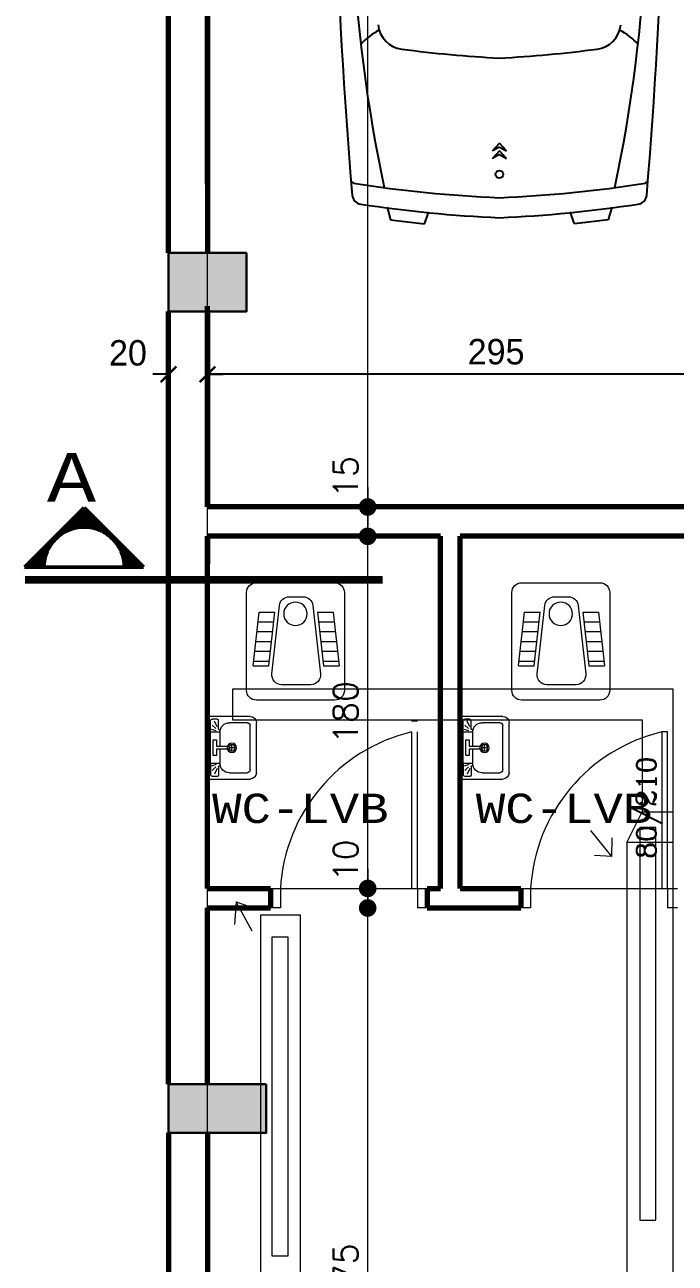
# Model space of a CAD drawing. Header units: millimetres. Extents: x 35860 to 71103, y -11298 to -8385.
# Drawn here: x 41088 to 41421, y -10410 to -9777 of the extents above; entities that cross this region are included whole.
import ezdxf
from ezdxf.enums import TextEntityAlignment as Align

# ---------------------------------------------------------------- set-up
doc = ezdxf.new("R2010")
doc.units = ezdxf.units.MM
doc.header["$MEASUREMENT"] = 0
doc.layers.get('0').update_dxf_attribs({"lineweight": 15})
doc.layers.get('Defpoints').update_dxf_attribs({"lineweight": 20})
for name, color, linetype, lineweight in [('02', 2, 'Continuous', 20), ('03_Yazı', 1, 'Continuous', 30), ('05', 4, 'Continuous', 50), ('07', 3, 'Continuous', 70), ('Aks&Tefriş', 5, 'Continuous', 20), ('Kolon', 6, 'Continuous', 30), ('Ölçü', 140, 'Continuous', 20)]:
    doc.layers.add(name, color=color, linetype=linetype, lineweight=lineweight)
doc.layers.add('Lay_X', color=45, linetype='Continuous', lineweight=13, plot=False)
doc.layers.add('TEF', color=1, linetype='Continuous')
doc.styles.add('0', font='txt.shx')
doc.styles.add('C', font='')
doc.styles.add('C3', font='', dxfattribs={"height": 15})
doc.styles.add('ROMANC', font='romanc', dxfattribs={"height": 0.11})
doc.styles.get('C').set_extended_font_data('Courier New Tur')
doc.styles.get('C3').set_extended_font_data('Courier New Tur')
doc.dimstyles.new('2', dxfattribs={"dimtxt": 12.5, "dimasz": 1, "dimexe": 0, "dimexo": 0, "dimgap": 5, "dimtad": 1, "dimdec": 0, "dimlfac": -1, "dimzin": 12, "dimdsep": 46, "dimtxsty": '0', "dimblk": 'DOT', "dimcen": 2.5, "dimse1": 1, "dimse2": 1, "dimclrd": 256, "dimclrt": 1, "dimadec": 0, "dimazin": 0, "dimtfac": 1, "dimtdec": 0, "dimtmove": 0, "dimatfit": 0, "dimldrblk": 'DOT', "dimfxl": 1, "dimtolj": 1, "dimtzin": 0, "dimlwd": -1, "dimarcsym": 0})
doc.dimstyles.new('STANDART', dxfattribs={"dimtxt": 13, "dimasz": 8, "dimexe": 1.25, "dimexo": 0.625, "dimgap": 5, "dimtad": 1, "dimdec": 0, "dimrnd": 5, "dimzin": 1, "dimdsep": 46, "dimtxsty": 'Standard', "dimblk1": 'ARCHTICK', "dimblk2": 'ARCHTICK', "dimsah": 1, "dimcen": 2.5, "dimclrd": 256, "dimclre": 256, "dimclrt": 1, "dimadec": 0, "dimazin": 0, "dimtfac": 1, "dimtdec": 0, "dimtofl": 0, "dimtmove": 1, "dimatfit": 0, "dimldrblk": 'ARCHTICK', "dimfxl": 1, "dimtolj": 1, "dimtzin": 0, "dimarcsym": 0})

# ---------------------------------------------------------------- blocks, each defined once
blk = doc.blocks.new('_ARCHTICK')
at = {"color": 0, "linetype": 'ByBlock', "const_width": 0.15}
blk.add_lwpolyline([(-0.5, -0.5), (0.5, 0.5)], dxfattribs=at)
blk = doc.blocks.new('*D12')
at = {"layer": 'Defpoints', "color": 0, "transparency": 16777216}
for p in [(41161.79, -9955.47), (41161.79, -9955.61), (41181.8, -9955.47)]:
    blk.add_point(p, dxfattribs=at)
at = {"layer": 'Ölçü', "lineweight": -2, "transparency": 16777216}
for p, q in [((41161.79, -9955.61), (41153.79, -9955.61)), ((41161.79, -9956.09), (41161.79, -9956.86)), ((41181.8, -9955.61), (41189.8, -9955.61))]:
    blk.add_line(p, q, dxfattribs=at)
at = {"layer": 'Ölçü', "lineweight": -2, "transparency": 16777216, "xscale": 8, "yscale": 8, "zscale": 8}
blk.add_blockref('_ARCHTICK', (41161.79, -9955.61), dxfattribs=at)
at = {"layer": 'Ölçü', "lineweight": -2, "transparency": 16777216, "xscale": 8, "yscale": 8, "zscale": 8, "rotation": 180}
blk.add_blockref('_ARCHTICK', (41181.8, -9955.61), dxfattribs=at)
at = {"layer": 'Ölçü', "color": 1, "transparency": 16777216, "insert": (41141.14, -9944.71), "char_height": 13, "attachment_point": 5}
blk.add_mtext('\\A1;20', dxfattribs=at)
blk = doc.blocks.new('*D21')
at = {"layer": 'Defpoints', "color": 0, "transparency": 16777216}
for p in [(41181.8, -9955.61), (41181.8, -9955.61), (41476.79, -9955.61)]:
    blk.add_point(p, dxfattribs=at)
at = {"layer": 'Ölçü', "lineweight": -2, "transparency": 16777216}
for p, q in [((41181.8, -9954.99), (41181.8, -9954.36)), ((41476.79, -9955.61), (41181.8, -9955.61)), ((41476.79, -9954.99), (41476.79, -9954.36))]:
    blk.add_line(p, q, dxfattribs=at)
at = {"layer": 'Ölçü', "lineweight": -2, "transparency": 16777216, "xscale": 8, "yscale": 8, "zscale": 8, "rotation": 180}
blk.add_blockref('_ARCHTICK', (41181.8, -9955.61), dxfattribs=at)
at = {"layer": 'Ölçü', "lineweight": -2, "transparency": 16777216, "xscale": 8, "yscale": 8, "zscale": 8}
blk.add_blockref('_ARCHTICK', (41476.79, -9955.61), dxfattribs=at)
at = {"layer": 'Ölçü', "color": 1, "transparency": 16777216, "insert": (41329.3, -9944.11), "char_height": 13, "attachment_point": 5}
blk.add_mtext('\\A1;295', dxfattribs=at)
blk = doc.blocks.new('DOT')
at = {"color": 0}
blk.add_line((-10, 0), (10, 0), dxfattribs=at)
at = {"color": 0, "const_width": 4.5}
blk.add_lwpolyline([(-2.25, 0, 1), (2.25, 0, 1)], format="xyb", close=True, dxfattribs=at)
blk = doc.blocks.new('*D520')
at = {"layer": 'Defpoints', "color": 0, "transparency": 16777216}
for p in [(41263.67, -10228.42), (41294.06, -10228.42), (41264.69, -10603.42)]:
    blk.add_point(p, dxfattribs=at)
at = {"layer": 'Ölçü', "transparency": 16777216}
blk.add_line((41263.67, -10602.42), (41263.67, -10229.42), dxfattribs=at)
for p, rotation in [((41263.67, -10228.42), 90), ((41263.67, -10603.42), 270)]:
    blk.add_blockref('DOT', p, dxfattribs=dict(at, rotation=rotation))
at = {"layer": 'Ölçü', "color": 1, "transparency": 16777216, "insert": (41252.42, -10415.92), "char_height": 12.5, "attachment_point": 5, "rotation": 90, "style": '0'}
blk.add_mtext('\\A1;375', dxfattribs=at)
blk = doc.blocks.new('*D521')
at = {"layer": 'Defpoints', "color": 0, "transparency": 16777216}
for p in [(41260.13, -10218.42), (41263.67, -10218.42), (41294.06, -10228.42)]:
    blk.add_point(p, dxfattribs=at)
at = {"layer": 'Ölçü', "transparency": 16777216}
for p, q in [((41263.67, -10217.42), (41263.67, -10191.84)), ((41263.67, -10228.42), (41263.67, -10218.42)), ((41263.67, -10229.42), (41263.67, -10230.42))]:
    blk.add_line(p, q, dxfattribs=at)
for p, rotation in [((41263.67, -10218.42), 270), ((41263.67, -10228.42), 90)]:
    blk.add_blockref('DOT', p, dxfattribs=dict(at, rotation=rotation))
at = {"layer": 'Ölçü', "color": 1, "transparency": 16777216, "insert": (41252.42, -10204.13), "char_height": 12.5, "attachment_point": 5, "rotation": 90, "style": '0'}
blk.add_mtext('\\A1;10', dxfattribs=at)
blk = doc.blocks.new('*D522')
at = {"layer": 'Defpoints', "color": 0, "transparency": 16777216}
for p in [(41263.67, -10038.42), (41265.48, -10038.42), (41260.13, -10218.42)]:
    blk.add_point(p, dxfattribs=at)
at = {"layer": 'Ölçü', "transparency": 16777216}
blk.add_line((41263.67, -10217.42), (41263.67, -10039.42), dxfattribs=at)
for p, rotation in [((41263.67, -10038.42), 90), ((41263.67, -10218.42), 270)]:
    blk.add_blockref('DOT', p, dxfattribs=dict(at, rotation=rotation))
at = {"layer": 'Ölçü', "color": 1, "transparency": 16777216, "insert": (41252.42, -10128.42), "char_height": 12.5, "attachment_point": 5, "rotation": 90, "style": '0'}
blk.add_mtext('\\A1;180', dxfattribs=at)
blk = doc.blocks.new('*D523')
at = {"layer": 'Defpoints', "color": 0, "transparency": 16777216}
for p in [(41263.67, -10023.42), (41264.69, -10023.42), (41265.48, -10038.42)]:
    blk.add_point(p, dxfattribs=at)
at = {"layer": 'Ölçü', "transparency": 16777216}
for p, q in [((41263.67, -10022.42), (41263.67, -9994.76)), ((41263.67, -10038.42), (41263.67, -10023.42)), ((41263.67, -10039.42), (41263.67, -10040.42))]:
    blk.add_line(p, q, dxfattribs=at)
for p, rotation in [((41263.67, -10023.42), 270), ((41263.67, -10038.42), 90)]:
    blk.add_blockref('DOT', p, dxfattribs=dict(at, rotation=rotation))
at = {"layer": 'Ölçü', "color": 1, "transparency": 16777216, "insert": (41252.42, -10008.09), "char_height": 12.5, "attachment_point": 5, "rotation": 90, "style": '0'}
blk.add_mtext('\\A1;15', dxfattribs=at)
blk = doc.blocks.new('*D524')
at = {"layer": 'Defpoints', "color": 0, "transparency": 16777216}
for p in [(41263.67, -8737.11), (41264.69, -8737.11), (41264.69, -10023.42)]:
    blk.add_point(p, dxfattribs=at)
at = {"layer": 'Ölçü', "transparency": 16777216}
blk.add_line((41263.67, -10022.42), (41263.67, -8738.11), dxfattribs=at)
for p, rotation in [((41263.67, -8737.11), 90), ((41263.67, -10023.42), 270)]:
    blk.add_blockref('DOT', p, dxfattribs=dict(at, rotation=rotation))
at = {"layer": 'Ölçü', "color": 1, "transparency": 16777216, "insert": (41252.42, -9380.27), "char_height": 12.5, "attachment_point": 5, "rotation": 90, "style": '0'}
blk.add_mtext('\\A1;1286', dxfattribs=at)
blk = doc.blocks.new('WC_TAŞ_2')
at = {"layer": 'Aks&Tefriş', "linetype": 'Continuous'}
for p, q in [((20, 60), (-20, 60)), ((-25, 55), (-25, 5)), ((1.4711, 52.1325), (-7.0582, 52.1325)), ((7.7937, 52.1325), (1.4711, 52.1325)), ((25, 5), (25, 55)), ((-12.0276, 46.5803), (-8.1387, 11.5803)), ((8.8742, 11.5803), (12.7631, 46.5803)), ((-21.6357, 42.5), (-18.5802, 15)), ((-21.6357, 42.5), (-13.5865, 42.5)), ((-21.358, 40), (-13.3087, 40)), ((-13.5865, 42.5), (-10.531, 15)), ((11.2665, 15), (14.3221, 42.5)), ((14.0443, 40), (22.0935, 40)), ((14.3221, 42.5), (22.3713, 42.5)), ((19.3157, 15), (22.3713, 42.5)), ((-20.8024, 35), (-12.7532, 35)), ((13.4887, 35), (21.538, 35)), ((-20.2469, 30), (-12.1976, 30)), ((12.9332, 30), (20.9824, 30)), ((-19.6913, 25), (-11.6421, 25)), ((-19.1357, 20), (-11.0865, 20)), ((11.8221, 20), (19.8713, 20)), ((12.3776, 25), (20.4269, 25)), ((-18.5802, 15), (-10.531, 15)), ((11.2665, 15), (19.3157, 15)), ((-3.1693, 7.1325), (1.4711, 7.1325)), ((1.4711, 7.1325), (3.9048, 7.1325)), ((-20, 0), (20, 0))]:
    blk.add_line(p, q, dxfattribs=at)
blk.add_circle((0, 15.8844), 6, dxfattribs=at)
for centre, start, end in [((-20, 55), 90, 180), ((20, 55), 0, 90), ((-7.0582, 47.1325), 90, 186.340192), ((7.7937, 47.1325), 353.659808, 90), ((-3.1693, 12.1325), 186.340192, 270), ((3.9048, 12.1325), 270, 353.659808), ((-20, 5), 180, 270), ((20, 5), 270, 0)]:
    blk.add_arc(centre, 5, start, end, dxfattribs=at)
blk = doc.blocks.new('LAV_(32-25)_1')
at = {"layer": 'Aks&Tefriş', "linetype": 'Continuous'}
for p, q in [((-16, 0), (-16, 21.8)), ((-12.8, 25), (12.8, 25)), ((-12.8, 11.2), (-12.8, 20.2)), ((-11.2, 21.8), (11.2, 21.8)), ((12.8, 20.2), (12.8, 11.2)), ((16, 21.8), (16, 0)), ((-9.17, 6.55), (-9.17, 6.2)), ((-8, 6.4), (-8, 1.53)), ((-8, 6.4), (-0.72, 6.4)), ((0.79, 6.4), (8, 6.4)), ((8, 6.4), (8, 1.53)), ((9.17, 6.55), (9.17, 6.2)), ((-16, 0), (16, 0)), ((-14.67, 4.92), (-14.67, 2.49)), ((-9.81, 5.56), (-14.03, 5.56)), ((-13.71, 1.53), (13.71, 1.53)), ((-8, 1.53), (-13.71, 1.53)), ((-10.65, 4.89), (-13.51, 3.53)), ((-9.75, 4.31), (-11.57, 2.36)), ((-8.62, 4.43), (-9.37, 2.06)), ((8.62, 4.43), (9.37, 2.06)), ((9.75, 4.31), (11.58, 2.36)), ((9.81, 5.56), (14.03, 5.56)), ((10.65, 4.89), (13.51, 3.53)), ((14.67, 4.92), (14.67, 2.49))]:
    blk.add_line(p, q, dxfattribs=at)
at = {"layer": 'Aks&Tefriş'}
for p, q in [((-0.04, 14.06), (-0.04, 10.86)), ((-1.64, 12.46), (1.56, 12.46))]:
    blk.add_line(p, q, dxfattribs=at)
blk.add_lwpolyline([(-0.72, 11.04), (-0.72, 4.63), (-3.99, 4.63), (-3.99, 2.93), (3.99, 2.93), (3.99, 4.63), (0.79, 4.63), (0.79, 11.04), (-0.72, 11.04)], dxfattribs=at)
for radius in [2.4, 1.6]:
    blk.add_circle((-0.04, 12.46), radius, dxfattribs=at)
at = {"layer": 'Aks&Tefriş', "linetype": 'Continuous'}
for centre, radius, start, end in [((-12.8, 21.8), 3.2, 90, 180), ((-11.2, 20.2), 1.6, 90, 180), ((11.2, 20.2), 1.6, 0, 90), ((12.8, 21.8), 3.2, 0, 90), ((-8, 11.2), 4.8, 180, 270), ((8, 11.2), 4.8, 270, 0), ((-14.03, 4.92), 0.64, 90, 180), ((-13.71, 2.49), 0.96, 180, 270), ((-9.81, 6.2), 0.64, 270, 0), ((9.81, 6.2), 0.64, 180, 270), ((13.71, 2.49), 0.96, 270, 0), ((14.03, 4.92), 0.64, 0, 90)]:
    blk.add_arc(centre, radius, start, end, dxfattribs=at)
blk = doc.blocks.new('*D1056')
at = {"layer": 'Defpoints', "color": 0, "transparency": 16777216}
for p in [(41549.14, -10328.42), (41576.79, -10328.42), (41186.79, -10603.42)]:
    blk.add_point(p, dxfattribs=at)
at = {"layer": 'Ölçü', "transparency": 16777216}
blk.add_line((41549.14, -10602.42), (41549.14, -10329.42), dxfattribs=at)
for p, rotation in [((41549.14, -10328.42), 90), ((41549.14, -10603.42), 270)]:
    blk.add_blockref('DOT', p, dxfattribs=dict(at, rotation=rotation))
at = {"layer": 'Ölçü', "color": 1, "transparency": 16777216, "insert": (41537.89, -10465.92), "char_height": 12.5, "attachment_point": 5, "rotation": 90, "style": '0'}
blk.add_mtext('\\A1;275', dxfattribs=at)

msp = doc.modelspace()

# ---------------------------------------------------------------- hatches: boundary and pattern name
h = msp.add_hatch()
h.set_pattern_fill('ANSI33', color=256, scale=30, style=0)
h.set_pattern_definition([(45, (-175, 0), (-5.3033009, 5.3033009), []), (45, (-169.697, 0), (-5.3033009, 5.3033009), [3.75, -1.875])])
h.paths.add_polyline_path([(41161.79, -9384.52), (41161.79, -9333.42), (41186.79, -9334.52), (41186.79, -9384.52)])
h.paths.add_polyline_path([(41576.79, -9402.81), (41576.79, -9351.71), (41601.79, -9352.81), (41601.79, -9402.81)])
h.paths.add_polyline_path([(42036.79, -9423.08), (42036.79, -9371.98), (42061.79, -9373.08), (42061.79, -9423.08)])
h.paths.add_polyline_path([(42061.79, -9983.42), (42001.79, -9983.42), (42001.79, -10013.42), (42061.79, -10013.42)])
h.paths.add_polyline_path([(42036.79, -9628.42), (42061.79, -9628.42), (42061.79, -9678.42), (42036.79, -9678.42)])
h.paths.add_polyline_path([(41601.79, -9638.42), (41601.79, -9678.42), (41576.79, -9678.42), (41576.79, -9638.42)])
h.paths.add_polyline_path([(41211.79, -9678.42), (41161.79, -9678.42), (41161.79, -9653.42), (41211.79, -9653.42)])
h.paths.add_polyline_path([(41201.79, -9893.42), (41161.79, -9893.42), (41161.79, -9923.42), (41201.79, -9923.42)])
h.paths.add_polyline_path([(41186.79, -10623.42), (41186.79, -10573.42), (41161.79, -10573.42), (41161.79, -10623.42)])
h.paths.add_polyline_path([(42036.79, -10368.42), (42061.79, -10368.42), (42061.79, -10318.42), (42036.79, -10318.42)])
h.paths.add_polyline_path([(41601.79, -10368.42), (41601.79, -10318.42), (41576.79, -10318.42), (41576.79, -10368.42)])
h.paths.add_polyline_path([(41501.79, -10138.42), (41476.79, -10138.42), (41476.79, -10073.42), (41501.79, -10073.42)])
h.paths.add_polyline_path([(41501.79, -9923.42), (41501.79, -9858.42), (41476.79, -9858.42), (41476.79, -9923.42)])
h.paths.add_polyline_path([(41771.79, -9873.42), (41771.79, -9878.42), (41776.79, -9878.42), (41866.79, -9878.42), (41866.79, -9858.42), (41771.79, -9858.42)])
h.paths.add_polyline_path([(41771.79, -10133.42), (41771.79, -10118.42), (41866.79, -10118.42), (41866.79, -10138.42), (41771.79, -10138.42)])
h.paths.add_polyline_path([(41211.79, -10318.42), (41161.79, -10318.42), (41161.79, -10343.42), (41211.79, -10343.42)])
h.paths.add_polyline_path([(41771.79, -10623.42), (41796.79, -10623.42), (41796.79, -10573.42), (41771.79, -10573.42)])
h.paths.add_polyline_path([(42036.79, -10623.42), (42061.79, -10623.42), (42061.79, -10573.42), (42036.79, -10573.42)])
h.paths.add_polyline_path([(41601.79, -10623.42), (41601.79, -10573.42), (41576.79, -10573.42), (41576.79, -10623.42)])

# ---------------------------------------------------------------- linework, layer by layer
for p, q in [((41419.76, -10116.54), (41194.5, -10116.54)), ((41194.5, -10116.54), (41194.5, -10132.21)), ((41419.76, -10603.42), (41419.76, -10116.54)), ((41194.5, -10132.21), (41403.92, -10132.21)), ((41403.92, -10132.21), (41403.92, -10179.23)), ((41396.09, -10194.9), (41403.92, -10179.23)), ((41403.92, -10179.23), (41419.76, -10179.23)), ((41388.46, -10202.03), (41377.7, -10188.79)), ((41388.46, -10202.03), (41388.55, -10192.6)), ((41419.76, -10194.9), (41396.09, -10194.9)), ((41396.09, -10194.9), (41396.09, -10438.61)), ((41388.46, -10202.03), (41379.52, -10201.63)), ((41214.06, -10218.42), (41214.06, -10228.42)), ((41289.06, -10218.42), (41289.06, -10228.42)), ((41196.42, -10225.35), (41195.63, -10236.94)), ((41204.7, -10240.25), (41196.42, -10225.35)), ((41196.42, -10225.35), (41206.11, -10228.63)), ((41209.08, -10603.42), (41209.08, -10231.88)), ((41209.08, -10231.88), (41229.22, -10231.88)), ((41229.22, -10231.88), (41229.22, -10424.06))]:
    msp.add_line(p, q)
for points in [[(41410.95, -10187.32), (41402.79, -10187.32), (41402.79, -10387.98), (41410.95, -10387.98)], [(41222.93, -10406.4), (41214.87, -10406.4), (41214.87, -10243.15), (41222.93, -10243.15)]]:
    msp.add_lwpolyline(points, close=True)
at = {"layer": '02'}
for p, q in [((41287.06, -10132.85), (41286.06, -10132.85)), ((41289.06, -10132.85), (41287.06, -10132.85)), ((41286.06, -10138.42), (41286.06, -10218.42)), ((41289.06, -10218.42), (41289.06, -10138.42)), ((41414.95, -10138.42), (41413.95, -10138.42)), ((41413.95, -10138.42), (41413.95, -10218.42)), ((41416.95, -10138.42), (41414.95, -10138.42)), ((41416.95, -10218.42), (41416.95, -10138.42)), ((41214.06, -10218.42), (41294.06, -10218.42)), ((41219.06, -10218.42), (41219.06, -10228.42)), ((41219.06, -10218.42), (41219.06, -10228.42)), ((41289.06, -10218.42), (41289.06, -10228.42)), ((41341.95, -10218.42), (41421.95, -10218.42)), ((41346.95, -10218.42), (41346.95, -10228.42)), ((41416.95, -10218.42), (41416.95, -10228.42)), ((41219.06, -10228.42), (41214.06, -10228.42)), ((41294.06, -10228.42), (41289.06, -10228.42)), ((41346.95, -10228.42), (41341.95, -10228.42)), ((41421.95, -10228.42), (41416.95, -10228.42))]:
    msp.add_line(p, q, dxfattribs=at)
for centre in [(41306.45, -10223.56), (41434.34, -10223.56)]:
    msp.add_arc(centre, 87.55, 103.47254, 176.63511, dxfattribs=at)
at = {"layer": '05'}
for p, q in [((41118.73, -10023.89), (41088.39, -10054.23)), ((41118.73, -10023.89), (41088.39, -10054.23)), ((41118.73, -10023.89), (41088.39, -10054.23)), ((41119.75, -10033.72), (41114.32, -10028.3)), ((41119.75, -10033.72), (41114.32, -10028.3)), ((41119.75, -10033.72), (41114.32, -10028.3)), ((41120.4, -10033.76), (41114.63, -10027.99)), ((41120.4, -10033.76), (41114.63, -10027.99)), ((41120.4, -10033.76), (41114.63, -10027.99)), ((41121.07, -10033.83), (41114.93, -10027.69)), ((41121.07, -10033.83), (41114.93, -10027.69)), ((41121.07, -10033.83), (41114.93, -10027.69)), ((41121.76, -10033.92), (41115.23, -10027.39)), ((41121.76, -10033.92), (41115.23, -10027.39)), ((41121.76, -10033.92), (41115.23, -10027.39)), ((41122.49, -10034.04), (41115.53, -10027.09)), ((41122.49, -10034.04), (41115.53, -10027.09)), ((41122.49, -10034.04), (41115.53, -10027.09)), ((41123.25, -10034.2), (41115.84, -10026.78)), ((41123.25, -10034.2), (41115.84, -10026.78)), ((41123.25, -10034.2), (41115.84, -10026.78)), ((41124.06, -10034.4), (41116.14, -10026.48)), ((41124.06, -10034.4), (41116.14, -10026.48)), ((41124.06, -10034.4), (41116.14, -10026.48)), ((41124.91, -10034.65), (41116.44, -10026.18)), ((41124.91, -10034.65), (41116.44, -10026.18)), ((41124.91, -10034.65), (41116.44, -10026.18)), ((41125.83, -10034.96), (41116.74, -10025.88)), ((41125.83, -10034.96), (41116.74, -10025.88)), ((41125.83, -10034.96), (41116.74, -10025.88)), ((41126.84, -10035.36), (41117.05, -10025.57)), ((41126.84, -10035.36), (41117.05, -10025.57)), ((41126.84, -10035.36), (41117.05, -10025.57)), ((41127.97, -10035.89), (41117.35, -10025.27)), ((41127.97, -10035.89), (41117.35, -10025.27)), ((41127.97, -10035.89), (41117.35, -10025.27)), ((41129.32, -10036.63), (41117.65, -10024.97)), ((41129.32, -10036.63), (41117.65, -10024.97)), ((41129.32, -10036.63), (41117.65, -10024.97)), ((41131.21, -10037.92), (41117.95, -10024.67)), ((41131.21, -10037.92), (41117.95, -10024.67)), ((41131.21, -10037.92), (41117.95, -10024.67)), ((41148.13, -10054.23), (41118.26, -10024.36)), ((41148.13, -10054.23), (41118.26, -10024.36)), ((41148.13, -10054.23), (41118.26, -10024.36)), ((41148.73, -10054.23), (41118.56, -10024.06)), ((41148.73, -10054.23), (41118.56, -10024.06)), ((41148.73, -10054.23), (41118.56, -10024.06)), ((41149.07, -10054.23), (41118.73, -10023.89)), ((41149.07, -10054.23), (41118.73, -10023.89)), ((41149.07, -10054.23), (41118.73, -10023.89)), ((41109.31, -10035.99), (41107.97, -10034.65)), ((41109.31, -10035.99), (41107.97, -10034.65)), ((41109.31, -10035.99), (41107.97, -10034.65)), ((41109.71, -10035.78), (41108.27, -10034.35)), ((41109.71, -10035.78), (41108.27, -10034.35)), ((41109.71, -10035.78), (41108.27, -10034.35)), ((41110.12, -10035.59), (41108.58, -10034.05)), ((41110.12, -10035.59), (41108.58, -10034.05)), ((41110.12, -10035.59), (41108.58, -10034.05)), ((41110.54, -10035.4), (41108.88, -10033.74)), ((41110.54, -10035.4), (41108.88, -10033.74)), ((41110.54, -10035.4), (41108.88, -10033.74)), ((41110.96, -10035.22), (41109.18, -10033.44)), ((41110.96, -10035.22), (41109.18, -10033.44)), ((41110.96, -10035.22), (41109.18, -10033.44)), ((41111.4, -10035.05), (41109.48, -10033.14)), ((41111.4, -10035.05), (41109.48, -10033.14)), ((41111.4, -10035.05), (41109.48, -10033.14)), ((41111.84, -10034.89), (41109.79, -10032.83)), ((41111.84, -10034.89), (41109.79, -10032.83)), ((41111.84, -10034.89), (41109.79, -10032.83)), ((41112.29, -10034.73), (41110.09, -10032.53)), ((41112.29, -10034.73), (41110.09, -10032.53)), ((41112.29, -10034.73), (41110.09, -10032.53)), ((41112.75, -10034.59), (41110.39, -10032.23)), ((41112.75, -10034.59), (41110.39, -10032.23)), ((41112.75, -10034.59), (41110.39, -10032.23)), ((41113.22, -10034.45), (41110.69, -10031.93)), ((41113.22, -10034.45), (41110.69, -10031.93)), ((41113.22, -10034.45), (41110.69, -10031.93)), ((41113.69, -10034.32), (41111, -10031.62)), ((41113.69, -10034.32), (41111, -10031.62)), ((41113.69, -10034.32), (41111, -10031.62)), ((41114.18, -10034.21), (41111.3, -10031.32)), ((41114.18, -10034.21), (41111.3, -10031.32)), ((41114.18, -10034.21), (41111.3, -10031.32)), ((41114.68, -10034.1), (41111.6, -10031.02)), ((41114.68, -10034.1), (41111.6, -10031.02)), ((41114.68, -10034.1), (41111.6, -10031.02)), ((41115.19, -10034), (41111.9, -10030.72)), ((41115.19, -10034), (41111.9, -10030.72)), ((41115.19, -10034), (41111.9, -10030.72)), ((41115.71, -10033.92), (41112.21, -10030.41)), ((41115.71, -10033.92), (41112.21, -10030.41)), ((41115.71, -10033.92), (41112.21, -10030.41)), ((41116.24, -10033.85), (41112.51, -10030.11)), ((41116.24, -10033.85), (41112.51, -10030.11)), ((41116.24, -10033.85), (41112.51, -10030.11)), ((41116.79, -10033.79), (41112.81, -10029.81)), ((41116.79, -10033.79), (41112.81, -10029.81)), ((41116.79, -10033.79), (41112.81, -10029.81)), ((41117.35, -10033.74), (41113.11, -10029.51)), ((41117.35, -10033.74), (41113.11, -10029.51)), ((41117.35, -10033.74), (41113.11, -10029.51)), ((41117.92, -10033.71), (41113.42, -10029.2)), ((41117.92, -10033.71), (41113.42, -10029.2)), ((41117.92, -10033.71), (41113.42, -10029.2)), ((41118.51, -10033.7), (41113.72, -10028.9)), ((41118.51, -10033.7), (41113.72, -10028.9)), ((41118.51, -10033.7), (41113.72, -10028.9)), ((41119.12, -10033.7), (41114.02, -10028.6)), ((41119.12, -10033.7), (41114.02, -10028.6)), ((41119.12, -10033.7), (41114.02, -10028.6)), ((41102.4, -10041.78), (41101.62, -10041)), ((41102.4, -10041.78), (41101.62, -10041)), ((41102.4, -10041.78), (41101.62, -10041)), ((41102.66, -10041.44), (41101.92, -10040.7)), ((41102.66, -10041.44), (41101.92, -10040.7)), ((41102.66, -10041.44), (41101.92, -10040.7)), ((41102.93, -10041.11), (41102.22, -10040.4)), ((41102.93, -10041.11), (41102.22, -10040.4)), ((41102.93, -10041.11), (41102.22, -10040.4)), ((41103.21, -10040.78), (41102.52, -10040.1)), ((41103.21, -10040.78), (41102.52, -10040.1)), ((41103.21, -10040.78), (41102.52, -10040.1)), ((41103.5, -10040.46), (41102.83, -10039.79)), ((41103.5, -10040.46), (41102.83, -10039.79)), ((41103.5, -10040.46), (41102.83, -10039.79)), ((41103.79, -10040.15), (41103.13, -10039.49)), ((41103.79, -10040.15), (41103.13, -10039.49)), ((41103.79, -10040.15), (41103.13, -10039.49)), ((41104.08, -10039.84), (41103.43, -10039.19)), ((41104.08, -10039.84), (41103.43, -10039.19)), ((41104.08, -10039.84), (41103.43, -10039.19)), ((41104.39, -10039.54), (41103.73, -10038.89)), ((41104.39, -10039.54), (41103.73, -10038.89)), ((41104.39, -10039.54), (41103.73, -10038.89)), ((41104.69, -10039.24), (41104.04, -10038.58)), ((41104.69, -10039.24), (41104.04, -10038.58)), ((41104.69, -10039.24), (41104.04, -10038.58)), ((41105.01, -10038.95), (41104.34, -10038.28)), ((41105.01, -10038.95), (41104.34, -10038.28)), ((41105.01, -10038.95), (41104.34, -10038.28)), ((41105.33, -10038.67), (41104.64, -10037.98)), ((41105.33, -10038.67), (41104.64, -10037.98)), ((41105.33, -10038.67), (41104.64, -10037.98)), ((41105.66, -10038.39), (41104.95, -10037.68)), ((41105.66, -10038.39), (41104.95, -10037.68)), ((41105.66, -10038.39), (41104.95, -10037.68)), ((41106, -10038.12), (41105.25, -10037.37)), ((41106, -10038.12), (41105.25, -10037.37)), ((41106, -10038.12), (41105.25, -10037.37)), ((41106.34, -10037.86), (41105.55, -10037.07)), ((41106.34, -10037.86), (41105.55, -10037.07)), ((41106.34, -10037.86), (41105.55, -10037.07)), ((41106.68, -10037.6), (41105.85, -10036.77)), ((41106.68, -10037.6), (41105.85, -10036.77)), ((41106.68, -10037.6), (41105.85, -10036.77)), ((41107.04, -10037.35), (41106.16, -10036.47)), ((41107.04, -10037.35), (41106.16, -10036.47)), ((41107.04, -10037.35), (41106.16, -10036.47)), ((41107.4, -10037.1), (41106.46, -10036.16)), ((41107.4, -10037.1), (41106.46, -10036.16)), ((41107.4, -10037.1), (41106.46, -10036.16)), ((41107.77, -10036.87), (41106.76, -10035.86)), ((41107.77, -10036.87), (41106.76, -10035.86)), ((41107.77, -10036.87), (41106.76, -10035.86)), ((41108.14, -10036.64), (41107.06, -10035.56)), ((41108.14, -10036.64), (41107.06, -10035.56)), ((41108.14, -10036.64), (41107.06, -10035.56)), ((41108.52, -10036.41), (41107.37, -10035.26)), ((41108.52, -10036.41), (41107.37, -10035.26)), ((41108.52, -10036.41), (41107.37, -10035.26)), ((41108.91, -10036.2), (41107.67, -10034.95)), ((41108.91, -10036.2), (41107.67, -10034.95)), ((41108.91, -10036.2), (41107.67, -10034.95)), ((41098.52, -10050.61), (41095.26, -10047.36)), ((41098.52, -10050.61), (41095.26, -10047.36)), ((41098.52, -10050.61), (41095.26, -10047.36)), ((41098.61, -10050.1), (41095.57, -10047.05)), ((41098.61, -10050.1), (41095.57, -10047.05)), ((41098.61, -10050.1), (41095.57, -10047.05)), ((41098.72, -10049.61), (41095.87, -10046.75)), ((41098.72, -10049.61), (41095.87, -10046.75)), ((41098.72, -10049.61), (41095.87, -10046.75)), ((41098.84, -10049.12), (41096.17, -10046.45)), ((41098.84, -10049.12), (41096.17, -10046.45)), ((41098.84, -10049.12), (41096.17, -10046.45)), ((41098.97, -10048.64), (41096.47, -10046.15)), ((41098.97, -10048.64), (41096.47, -10046.15)), ((41098.97, -10048.64), (41096.47, -10046.15)), ((41099.11, -10048.18), (41096.78, -10045.84)), ((41099.11, -10048.18), (41096.78, -10045.84)), ((41099.11, -10048.18), (41096.78, -10045.84)), ((41099.25, -10047.72), (41097.08, -10045.54)), ((41099.25, -10047.72), (41097.08, -10045.54)), ((41099.25, -10047.72), (41097.08, -10045.54)), ((41099.41, -10047.27), (41097.38, -10045.24)), ((41099.41, -10047.27), (41097.38, -10045.24)), ((41099.41, -10047.27), (41097.38, -10045.24)), ((41099.58, -10046.83), (41097.68, -10044.94)), ((41099.58, -10046.83), (41097.68, -10044.94)), ((41099.58, -10046.83), (41097.68, -10044.94)), ((41099.75, -10046.4), (41097.99, -10044.63)), ((41099.75, -10046.4), (41097.99, -10044.63)), ((41099.75, -10046.4), (41097.99, -10044.63)), ((41099.93, -10045.97), (41098.29, -10044.33)), ((41099.93, -10045.97), (41098.29, -10044.33)), ((41099.93, -10045.97), (41098.29, -10044.33)), ((41100.12, -10045.55), (41098.59, -10044.03)), ((41100.12, -10045.55), (41098.59, -10044.03)), ((41100.12, -10045.55), (41098.59, -10044.03)), ((41100.31, -10045.15), (41098.89, -10043.73)), ((41100.31, -10045.15), (41098.89, -10043.73)), ((41100.31, -10045.15), (41098.89, -10043.73)), ((41100.52, -10044.74), (41099.2, -10043.42)), ((41100.52, -10044.74), (41099.2, -10043.42)), ((41100.52, -10044.74), (41099.2, -10043.42)), ((41100.73, -10044.35), (41099.5, -10043.12)), ((41100.73, -10044.35), (41099.5, -10043.12)), ((41100.73, -10044.35), (41099.5, -10043.12)), ((41100.95, -10043.96), (41099.8, -10042.82)), ((41100.95, -10043.96), (41099.8, -10042.82)), ((41100.95, -10043.96), (41099.8, -10042.82)), ((41101.17, -10043.58), (41100.1, -10042.52)), ((41101.17, -10043.58), (41100.1, -10042.52)), ((41101.17, -10043.58), (41100.1, -10042.52)), ((41101.4, -10043.21), (41100.41, -10042.21)), ((41101.4, -10043.21), (41100.41, -10042.21)), ((41101.4, -10043.21), (41100.41, -10042.21)), ((41101.64, -10042.84), (41100.71, -10041.91)), ((41101.64, -10042.84), (41100.71, -10041.91)), ((41101.64, -10042.84), (41100.71, -10041.91)), ((41101.89, -10042.48), (41101.01, -10041.61)), ((41101.89, -10042.48), (41101.01, -10041.61)), ((41101.89, -10042.48), (41101.01, -10041.61)), ((41102.14, -10042.13), (41101.31, -10041.31)), ((41102.14, -10042.13), (41101.31, -10041.31)), ((41102.14, -10042.13), (41101.31, -10041.31)), ((41147.52, -10054.23), (41135.04, -10041.75)), ((41147.52, -10054.23), (41135.04, -10041.75)), ((41147.52, -10054.23), (41135.04, -10041.75)), ((41146.92, -10054.23), (41136.33, -10043.65)), ((41146.92, -10054.23), (41136.33, -10043.65)), ((41146.92, -10054.23), (41136.33, -10043.65)), ((41146.31, -10054.23), (41137.07, -10045)), ((41146.31, -10054.23), (41137.07, -10045)), ((41146.31, -10054.23), (41137.07, -10045)), ((41145.71, -10054.23), (41137.6, -10046.13)), ((41145.71, -10054.23), (41137.6, -10046.13)), ((41145.71, -10054.23), (41137.6, -10046.13)), ((41145.1, -10054.23), (41138, -10047.14)), ((41145.1, -10054.23), (41138, -10047.14)), ((41145.1, -10054.23), (41138, -10047.14)), ((41089.43, -10054.23), (41088.91, -10053.71)), ((41089.43, -10054.23), (41088.91, -10053.71)), ((41089.43, -10054.23), (41088.91, -10053.71)), ((41090.04, -10054.23), (41089.21, -10053.41)), ((41090.04, -10054.23), (41089.21, -10053.41)), ((41090.04, -10054.23), (41089.21, -10053.41)), ((41090.64, -10054.23), (41089.52, -10053.11)), ((41090.64, -10054.23), (41089.52, -10053.11)), ((41090.64, -10054.23), (41089.52, -10053.11)), ((41091.25, -10054.23), (41089.82, -10052.8)), ((41091.25, -10054.23), (41089.82, -10052.8)), ((41091.25, -10054.23), (41089.82, -10052.8)), ((41091.85, -10054.23), (41090.12, -10052.5)), ((41091.85, -10054.23), (41090.12, -10052.5)), ((41091.85, -10054.23), (41090.12, -10052.5)), ((41092.46, -10054.23), (41090.42, -10052.2)), ((41092.46, -10054.23), (41090.42, -10052.2)), ((41092.46, -10054.23), (41090.42, -10052.2)), ((41093.06, -10054.23), (41090.73, -10051.9)), ((41093.06, -10054.23), (41090.73, -10051.9)), ((41093.06, -10054.23), (41090.73, -10051.9)), ((41093.67, -10054.23), (41091.03, -10051.59)), ((41093.67, -10054.23), (41091.03, -10051.59)), ((41093.67, -10054.23), (41091.03, -10051.59)), ((41094.27, -10054.23), (41091.33, -10051.29)), ((41094.27, -10054.23), (41091.33, -10051.29)), ((41094.27, -10054.23), (41091.33, -10051.29)), ((41094.88, -10054.23), (41091.63, -10050.99)), ((41094.88, -10054.23), (41091.63, -10050.99)), ((41094.88, -10054.23), (41091.63, -10050.99)), ((41095.48, -10054.23), (41091.94, -10050.69)), ((41095.48, -10054.23), (41091.94, -10050.69)), ((41095.48, -10054.23), (41091.94, -10050.69)), ((41096.09, -10054.23), (41092.24, -10050.38)), ((41096.09, -10054.23), (41092.24, -10050.38)), ((41096.09, -10054.23), (41092.24, -10050.38)), ((41096.69, -10054.23), (41092.54, -10050.08)), ((41096.69, -10054.23), (41092.54, -10050.08)), ((41096.69, -10054.23), (41092.54, -10050.08)), ((41097.3, -10054.23), (41092.84, -10049.78)), ((41097.3, -10054.23), (41092.84, -10049.78)), ((41097.3, -10054.23), (41092.84, -10049.78)), ((41097.9, -10054.23), (41093.15, -10049.48)), ((41097.9, -10054.23), (41093.15, -10049.48)), ((41097.9, -10054.23), (41093.15, -10049.48)), ((41098.2, -10053.92), (41093.45, -10049.17)), ((41098.2, -10053.92), (41093.45, -10049.17)), ((41098.2, -10053.92), (41093.45, -10049.17)), ((41098.21, -10053.33), (41093.75, -10048.87)), ((41098.21, -10053.33), (41093.75, -10048.87)), ((41098.21, -10053.33), (41093.75, -10048.87)), ((41098.25, -10052.76), (41094.05, -10048.57)), ((41098.25, -10052.76), (41094.05, -10048.57)), ((41098.25, -10052.76), (41094.05, -10048.57)), ((41098.29, -10052.2), (41094.36, -10048.26)), ((41098.29, -10052.2), (41094.36, -10048.26)), ((41098.29, -10052.2), (41094.36, -10048.26)), ((41098.36, -10051.66), (41094.66, -10047.96)), ((41098.36, -10051.66), (41094.66, -10047.96)), ((41098.36, -10051.66), (41094.66, -10047.96)), ((41098.43, -10051.13), (41094.96, -10047.66)), ((41098.43, -10051.13), (41094.96, -10047.66)), ((41098.43, -10051.13), (41094.96, -10047.66)), ((41144.5, -10054.23), (41138.32, -10048.05)), ((41144.5, -10054.23), (41138.32, -10048.05)), ((41144.5, -10054.23), (41138.32, -10048.05)), ((41143.89, -10054.23), (41138.57, -10048.91)), ((41143.89, -10054.23), (41138.57, -10048.91)), ((41143.89, -10054.23), (41138.57, -10048.91)), ((41143.29, -10054.23), (41138.76, -10049.71)), ((41143.29, -10054.23), (41138.76, -10049.71)), ((41143.29, -10054.23), (41138.76, -10049.71)), ((41142.68, -10054.23), (41138.92, -10050.47)), ((41142.68, -10054.23), (41138.92, -10050.47)), ((41142.68, -10054.23), (41138.92, -10050.47)), ((41142.08, -10054.23), (41139.04, -10051.2)), ((41142.08, -10054.23), (41139.04, -10051.2)), ((41142.08, -10054.23), (41139.04, -10051.2)), ((41141.47, -10054.23), (41139.14, -10051.9)), ((41141.47, -10054.23), (41139.14, -10051.9)), ((41141.47, -10054.23), (41139.14, -10051.9)), ((41140.87, -10054.23), (41139.2, -10052.57)), ((41140.87, -10054.23), (41139.2, -10052.57)), ((41140.87, -10054.23), (41139.2, -10052.57)), ((41140.26, -10054.23), (41139.24, -10053.22)), ((41140.26, -10054.23), (41139.24, -10053.22)), ((41140.26, -10054.23), (41139.24, -10053.22)), ((41088.39, -10054.23), (41149.07, -10054.23)), ((41088.39, -10054.23), (41149.07, -10054.23)), ((41088.39, -10054.23), (41149.07, -10054.23)), ((41088.83, -10054.23), (41088.61, -10054.01)), ((41088.83, -10054.23), (41088.61, -10054.01)), ((41088.83, -10054.23), (41088.61, -10054.01)), ((41139.66, -10054.23), (41139.27, -10053.84)), ((41139.66, -10054.23), (41139.27, -10053.84)), ((41139.66, -10054.23), (41139.27, -10053.84))]:
    msp.add_line(p, q, dxfattribs=at)
at = {"layer": '05', "ltscale": 3}
for p, q in [((41271.18, -10059.67), (41088.58, -10059.67)), ((41271.18, -10059.67), (41088.58, -10059.67)), ((41271.18, -10059.67), (41088.58, -10059.67)), ((41271.18, -10060.67), (41088.58, -10060.67)), ((41271.18, -10060.67), (41088.58, -10060.67)), ((41271.18, -10060.67), (41088.58, -10060.67)), ((41271.18, -10061.67), (41088.58, -10061.67)), ((41271.18, -10061.67), (41088.58, -10061.67)), ((41271.18, -10061.67), (41088.58, -10061.67))]:
    msp.add_line(p, q, dxfattribs=at)
at = {"layer": '05'}
msp.add_arc((41118.73, -10054.23), 20.54, 0, 180, dxfattribs=at)
msp.add_arc((41118.73, -10054.23), 20.54, 0, 180, dxfattribs=at)
msp.add_arc((41118.73, -10054.23), 20.54, 0, 180, dxfattribs=at)
at = {"layer": '07'}
for p, q in [((41161.79, -9893.42), (41161.79, -9678.42)), ((41181.8, -9678.42), (41181.8, -9893.42)), ((41181.79, -9858.42), (41181.79, -9748.42)), ((41181.8, -10023.42), (41181.8, -9920.82)), ((41161.79, -10318.42), (41161.79, -9923.42)), ((41181.8, -9923.42), (41181.8, -10023.42)), ((41476.79, -10023.42), (41181.8, -10023.42)), ((41300.92, -10038.42), (41181.8, -10038.42)), ((41181.8, -10038.42), (41181.8, -10052.51)), ((41181.8, -10218.42), (41181.8, -10038.42)), ((41300.92, -10218.42), (41300.92, -10038.42)), ((41310.92, -10218.42), (41310.92, -10038.42)), ((41476.79, -10038.42), (41310.92, -10038.42)), ((41181.8, -10218.42), (41214.06, -10218.42)), ((41214.06, -10218.42), (41214.06, -10228.42)), ((41294.06, -10218.42), (41294.06, -10228.42)), ((41294.06, -10218.42), (41300.92, -10218.42)), ((41294.06, -10218.42), (41294.06, -10228.42)), ((41310.92, -10218.42), (41341.95, -10218.42)), ((41341.95, -10218.42), (41341.95, -10228.42)), ((41181.8, -10318.42), (41181.8, -10228.42)), ((41181.8, -10228.42), (41214.06, -10228.42)), ((41211.79, -10228.42), (41214.06, -10228.42)), ((41294.06, -10228.42), (41341.95, -10228.42)), ((41161.79, -10343.42), (41161.79, -10573.42)), ((41181.8, -10343.42), (41181.8, -10573.7))]:
    msp.add_line(p, q, dxfattribs=at)
at = {"layer": 'Kolon'}
for points in [[(41201.79, -9893.42), (41161.79, -9893.42), (41161.79, -9923.42), (41201.79, -9923.42), (41201.79, -9923.42)], [(41211.79, -10318.42), (41161.79, -10318.42), (41161.79, -10343.42), (41211.79, -10343.42), (41211.79, -10343.42)]]:
    msp.add_lwpolyline(points, close=True, dxfattribs=at)
at = {"layer": 'Lay_X'}
msp.add_lwpolyline([(42061.79, -9858.42), (41476.79, -9858.42), (41476.79, -10023.42), (41181.8, -10023.42), (41181.79, -8734.09), (42061.79, -8763.18), (42061.79, -9373.08), (42061.79, -9373.08), (42061.79, -9858.42)], dxfattribs=at)
msp.add_lwpolyline([(42041.7, -10138.42), (42041.79, -10603.42), (41181.8, -10603.42), (41181.8, -10023.42), (41476.79, -10023.42), (41476.79, -10138.42), (41491.79, -10138.42)], close=True, dxfattribs=at)
at = {"layer": 'TEF', "ltscale": 0.4}
for p, q in [((41327.43, -9841.4), (41331, -9837.49)), ((41334.57, -9841.4), (41331, -9837.49)), ((41331, -9839.41), (41327.43, -9841.4)), ((41327.43, -9845.3), (41331, -9841.39)), ((41331, -9843.31), (41327.43, -9845.3)), ((41331, -9839.41), (41334.57, -9841.4)), ((41334.57, -9845.3), (41331, -9841.39)), ((41331, -9843.31), (41334.57, -9845.3)), ((41273.56, -9870.23), (41275.35, -9876.68)), ((41292.67, -9878.75), (41294.86, -9872.61)), ((41369.33, -9878.75), (41367.14, -9872.61)), ((41388.44, -9870.23), (41386.65, -9876.68)), ((41275.35, -9876.68), (41292.67, -9878.75)), ((41386.65, -9876.68), (41369.33, -9878.75))]:
    msp.add_line(p, q, dxfattribs=at)
msp.add_circle((41331, -9853.34), 1.97, dxfattribs=at)
for centre, radius, start, end in [((44032.47, -9629.43), 2786.62, 178.5534, 184.82855), ((38629.53, -9629.43), 2786.62, 355.17145, 1.4466), ((42022.59, -9700.55), 767.3, 173.12446, 192.0058), ((40639.41, -9700.55), 767.3, 347.9942, 6.87554), ((41283.51, -9807.51), 31.13, 116.62996, 138.58976), ((41282.88, -9775.5), 13.97, 185.78593, 262.6451), ((41379.12, -9775.5), 13.97, 277.3549, 354.21407), ((41378.49, -9807.51), 31.13, 41.41024, 63.37004), ((41368.79, -9109.94), 685.06, 262.6451, 266.83762), ((41293.21, -9109.94), 685.06, 273.16238, 277.3549), ((41256.56, -9856.99), 0.931, 184.68653, 261.16288), ((41405.44, -9856.99), 0.931, 278.83712, 355.31347), ((41360.9, -9185.85), 680.13, 261.16288, 267.48037), ((41301.1, -9185.85), 680.13, 272.51963, 278.83712), ((41260.84, -9863.56), 5.12, 184.82855, 261.41069), ((41361.72, -9195.65), 680.6, 261.41069, 267.4109), ((41300.28, -9195.65), 680.6, 272.5891, 278.58931), ((41401.16, -9863.56), 5.12, 278.58931, 355.17145)]:
    msp.add_arc(centre, radius, start, end, dxfattribs=at)

# ---------------------------------------------------------------- block references
at = {"layer": 'Aks&Tefriş', "xscale": -1}
for name, p, rotation in [('WC_TAŞ_2', (41226.75, -10062.16), 180), ('WC_TAŞ_2', (41362.35, -10062.16), 180), ('LAV_(32-25)_1', (41181.8, -10146.49), 270), ('LAV_(32-25)_1', (41310.92, -10146.49), 270)]:
    msp.add_blockref(name, p, dxfattribs=dict(at, rotation=rotation))

# ---------------------------------------------------------------- texts
at = {"layer": '03_Yazı', "style": 'C'}
msp.add_text('A ', height=25, dxfattribs=at).set_placement((41099.75, -10020.78))
at = {"layer": '03_Yazı', "style": 'ROMANC'}
msp.add_text('80/210', height=10, rotation=90, dxfattribs=at).set_placement((41411.1, -10203.28))
at = {"layer": '03_Yazı', "style": 'C3'}
for p in [(41229.26, -10177.48), (41364.04, -10177.48)]:
    msp.add_text('WC-LVB', height=15, dxfattribs=at).set_placement(p, align=Align.MIDDLE_CENTER)

# ---------------------------------------------------------------- dimensions: what is measured, and where the dimension line sits
at = {"layer": 'Ölçü'}
for base, p1, p2, angle, dimstyle, picture, middle in [((41263.67, -8737.11), (41264.69, -10023.42), (41264.69, -8737.11), 90, '2', '*D524', (41252.42, -9380.27)), ((41181.8, -9955.61), (41476.79, -9955.61), (41181.8, -9955.61), 180, 'STANDART', '*D21', (41329.3, -9944.11)), ((41263.67, -10023.42), (41265.48, -10038.42), (41264.69, -10023.42), 90, '2', '*D523', (41252.42, -10008.09)), ((41263.67, -10038.42), (41260.13, -10218.42), (41265.48, -10038.42), 90, '2', '*D522', (41252.42, -10128.42)), ((41263.67, -10218.42), (41294.06, -10228.42), (41260.13, -10218.42), 90, '2', '*D521', (41252.42, -10204.13)), ((41263.67, -10228.42), (41264.69, -10603.42), (41294.06, -10228.42), 90, '2', '*D520', (41252.42, -10415.92)), ((41549.14, -10328.42), (41186.79, -10603.42), (41576.79, -10328.42), 90, '2', '*D1056', (41537.89, -10465.92))]:
    dim = msp.add_linear_dim(base=base, p1=p1, p2=p2, angle=angle, dimstyle=dimstyle, dxfattribs=at)
    dim.commit()
    dim.dimension.update_dxf_attribs({"geometry": picture, "text_midpoint": middle})
dim = msp.add_linear_dim(base=(41161.79, -9955.61), p1=(41181.8, -9955.47), p2=(41161.79, -9955.47), angle=180, dimstyle='STANDART', override={"dimse1": 1}, dxfattribs=at)
dim.commit()
dim.dimension.update_dxf_attribs({"geometry": '*D12', "text_midpoint": (41141.14, -9956.21), "dimtype": 160})

doc.saveas('drawing.dxf')
